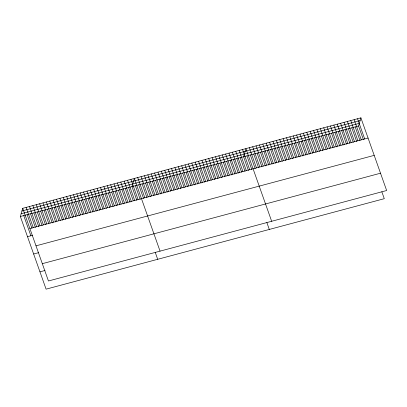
<?xml version="1.0" encoding="UTF-8"?>
<svg xmlns="http://www.w3.org/2000/svg" width="407" height="407" viewBox="0 0 407 407"><rect width="100%" height="100%" fill="white"/><g stroke="black" fill="none" stroke-linecap="round" stroke-linejoin="round"><path stroke-width="0.61" d="M381.832 191.763L384.284 198.687L46.088 289.153L20.35 216.478L22.716 208.313L360.912 117.847L386.65 190.522L48.448 280.988L22.716 208.313M363.39 139.677L358.552 126.012L360.912 117.847M21.932 211.009L360.134 120.543M21.128 213.782L359.33 123.316M20.35 216.478L358.552 126.012M29.869 228.515L368.07 138.049M27.503 236.681L32.575 235.322M35.999 245.833L374.201 155.367M33.639 253.999L38.711 252.64M42.318 263.675L380.52 173.209M39.952 271.835L45.029 270.482M357.534 118.752L364.687 138.955M354.151 119.658L361.304 139.86M355.169 126.918L360.007 140.583M350.768 120.564L357.921 140.766M351.785 127.818L356.624 141.488M347.385 121.464L354.543 141.672M348.402 128.724L353.245 142.394M344.007 122.37L351.16 142.572M345.024 129.63L349.862 143.295M340.623 123.275L347.776 143.478M341.641 130.535L346.479 144.2M337.24 124.181L344.393 144.383M338.258 131.441L343.096 145.106M333.857 125.086L341.01 145.289M334.875 132.346L339.718 146.011M330.474 125.987L337.632 146.194M331.496 133.247L336.335 146.917M327.096 126.892L334.249 147.095M328.113 134.152L332.951 147.822M323.713 127.798L330.866 148M324.73 135.058L329.568 148.723M320.329 128.704L327.482 148.906M321.347 135.963L326.19 149.628M316.946 129.609L324.104 149.812M317.964 136.869L322.807 150.534M313.568 130.515L320.721 150.717M314.586 137.77L319.424 151.44M310.185 131.415L317.338 151.623M311.202 138.675L316.041 152.345M306.802 132.321L313.955 152.523M307.819 139.581L312.657 153.246M303.418 133.226L310.577 153.429M304.436 140.486L309.279 154.151M300.04 134.132L307.193 154.334M301.058 141.392L305.896 155.057M296.657 135.038L303.81 155.24M297.675 142.297L302.513 155.962M293.274 135.938L300.427 156.146M294.292 143.198L299.13 156.868M289.891 136.844L297.049 157.046M290.908 144.103L295.752 157.774M286.508 137.749L293.666 157.952M287.53 145.009L292.368 158.674M283.13 138.655L290.283 158.857M284.147 145.915L288.985 159.58M279.746 139.56L286.899 159.763M280.764 146.82L285.602 160.485M276.363 140.466L283.516 160.668M277.381 147.721L282.224 161.391M272.98 141.366L280.138 161.574M274.003 148.626L278.841 162.296M269.602 142.272L276.755 162.474M270.619 149.532L275.458 163.197M266.219 143.178L273.372 163.38M267.236 150.437L272.074 164.102M262.836 144.083L269.989 164.286M263.853 151.343L268.696 165.008M259.452 144.989L266.61 165.191M260.47 152.249L265.313 165.914M256.074 145.889L263.227 166.097M257.092 153.149L261.93 166.819M252.691 146.795L259.844 166.997M253.709 154.055L258.547 167.725M249.308 147.7L256.461 167.903M250.325 154.96L255.164 168.625M271.662 221.281L245.925 148.606L243.564 156.771L248.402 170.436M246.942 155.866L251.785 169.531M242.547 149.511L249.7 169.714M266.844 222.517L269.297 229.446M239.163 150.417L246.316 170.619M240.181 157.672L245.019 171.342M235.78 151.318L242.933 171.525M236.798 158.577L241.636 172.247M232.397 152.223L239.55 172.426M233.415 159.483L238.258 173.148M229.014 153.129L236.172 173.331M230.036 160.389L234.875 174.054M225.636 154.034L232.789 174.237M226.653 161.294L231.491 174.959M222.253 154.94L229.406 175.142M223.27 162.2L228.108 175.865M218.869 155.84L226.022 176.048M219.887 163.1L224.73 176.77M215.486 156.746L222.644 176.948M216.504 164.006L221.347 177.676M212.108 157.651L219.261 177.854M213.126 164.911L217.964 178.576M208.725 158.557L215.878 178.759M209.742 165.817L214.581 179.482M205.342 159.463L212.495 179.665M206.359 166.722L211.197 180.387M201.958 160.368L209.117 180.571M202.976 167.623L207.819 181.293M198.58 161.269L205.733 181.476M199.598 168.529L204.436 182.199M195.197 162.174L202.35 182.377M196.215 169.434L201.053 183.104M191.814 163.08L198.967 183.282M192.832 170.34L197.67 184.005M188.431 163.985L195.589 184.188M189.448 171.245L194.292 184.91M185.048 164.891L192.206 185.093M186.07 172.151L190.908 185.816M181.67 165.791L188.823 185.999M182.687 173.051L187.525 186.721M178.286 166.697L185.439 186.899M179.304 173.957L184.142 187.627M174.903 167.603L182.056 187.805M175.921 174.862L180.764 188.527M171.52 168.508L178.678 188.711M172.543 175.768L177.381 189.433M168.142 169.414L175.295 189.616M169.159 176.674L173.998 190.339M164.759 170.319L171.912 190.522M165.776 177.579L170.614 191.244M161.376 171.22L168.529 191.427M162.393 178.48L167.231 192.15M157.992 172.125L165.15 192.328M159.01 179.385L163.853 193.055M154.614 173.031L161.767 193.233M155.632 180.291L160.47 193.956M151.231 173.937L158.384 194.139M152.249 181.196L157.087 194.861M147.848 174.842L155.001 195.045M148.865 182.102L153.704 195.767M144.465 175.743L151.623 195.95M145.482 183.002L150.325 196.673M141.087 176.648L148.24 196.851M142.104 183.908L146.942 197.578M137.703 177.554L144.856 197.756M138.721 184.814L143.559 198.479M160.058 251.134L134.32 178.459L131.954 186.625L136.798 200.29M135.338 185.719L140.176 199.384M130.937 179.365L138.09 199.567M155.24 252.371L157.692 259.3M127.554 180.27L134.712 200.473M128.576 187.53L133.201 200.6M124.176 181.171L131.329 201.379M125.193 188.431L130.031 202.101M120.793 182.077L127.946 202.279M121.81 189.336L126.648 203.007M117.409 182.982L124.562 203.185M118.427 190.242L123.27 203.907M114.026 183.888L121.184 204.09M115.044 191.148L119.887 204.813M110.648 184.793L117.801 204.996M111.666 192.053L116.504 205.718M107.265 185.699L114.418 205.901M108.282 192.954L113.121 206.624M103.882 186.599L111.035 206.802M104.899 193.859L109.737 207.529M100.498 187.505L107.657 207.707M101.516 194.765L106.359 208.43M97.12 188.41L104.273 208.613M98.138 195.67L102.976 209.335M93.737 189.316L100.89 209.519M94.755 196.576L99.593 210.241M90.354 190.222L97.507 210.424M91.371 197.481L96.21 211.147M86.971 191.122L94.129 211.33M87.988 198.382L92.832 212.052M83.588 192.028L90.746 212.23M84.61 199.288L89.24 212.362M80.21 192.933L87.363 213.136M81.227 200.193L86.065 213.858M76.826 193.839L83.979 214.041M77.844 201.099L82.682 214.764M73.443 194.744L80.596 214.947M74.461 202.004L79.304 215.669M70.06 195.65L77.218 215.852M71.083 202.905L75.921 216.575M66.682 196.55L73.835 216.758M67.699 203.81L72.538 217.48M63.299 197.456L70.452 217.659M64.316 204.716L69.154 218.381M59.915 198.362L67.069 218.564M60.933 205.621L65.771 219.287M56.532 199.267L63.69 219.47M57.55 206.527L62.393 220.192M53.154 200.173L60.307 220.375M54.172 207.433L58.801 220.502M49.771 201.073L56.924 221.281M50.789 208.333L55.627 222.003M46.388 201.979L53.541 222.181M47.405 209.239L52.244 222.909M43.005 202.884L50.163 223.087M44.022 210.144L48.865 223.809M39.627 203.79L46.78 223.992M40.644 211.05L45.482 224.715M36.243 204.696L43.396 224.898M37.261 211.955L42.099 225.62M32.86 205.601L40.013 225.804M33.878 212.856L38.716 226.526M29.477 206.502L36.63 226.709M30.494 213.761L35.338 227.432M26.094 207.407L33.252 227.61M27.116 214.667L31.955 228.332M23.733 215.573L30.886 235.775"/></g></svg>
